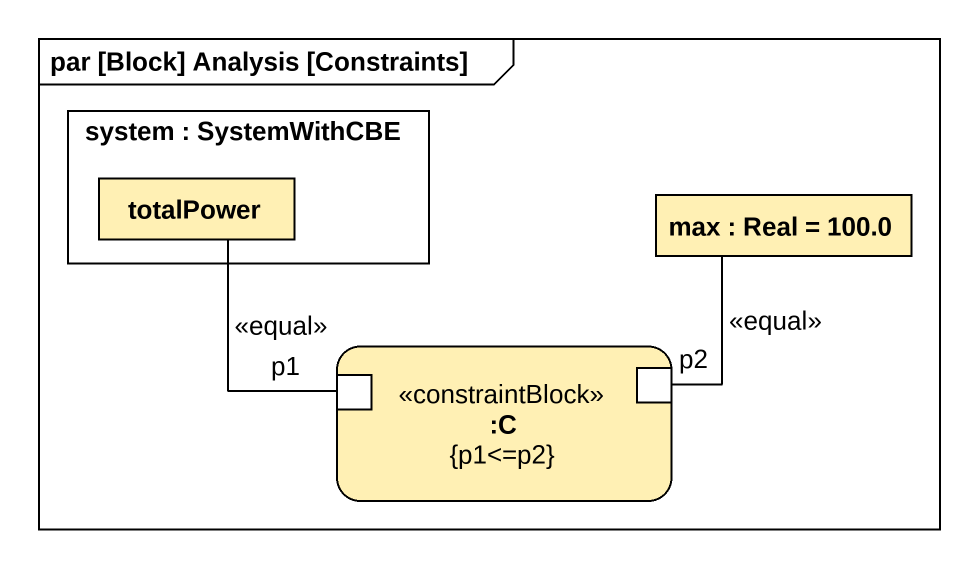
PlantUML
@startuml
mainframe par [Block] Analysis [Constraints]
rectangle "system : SystemWithCBE" as system {
  rectangle totalPower #FFF0B4
}
rectangle "max : Real = 100.0" as max #FFF0B4
rectangle ":C\n{p1<=p2}" as C <<constraintBlock>> #FFF0B4 {
  port p1
  port p2
}
p1 -up- totalPower : <<equal>>
p2 -up- max : <<equal>>
@enduml
